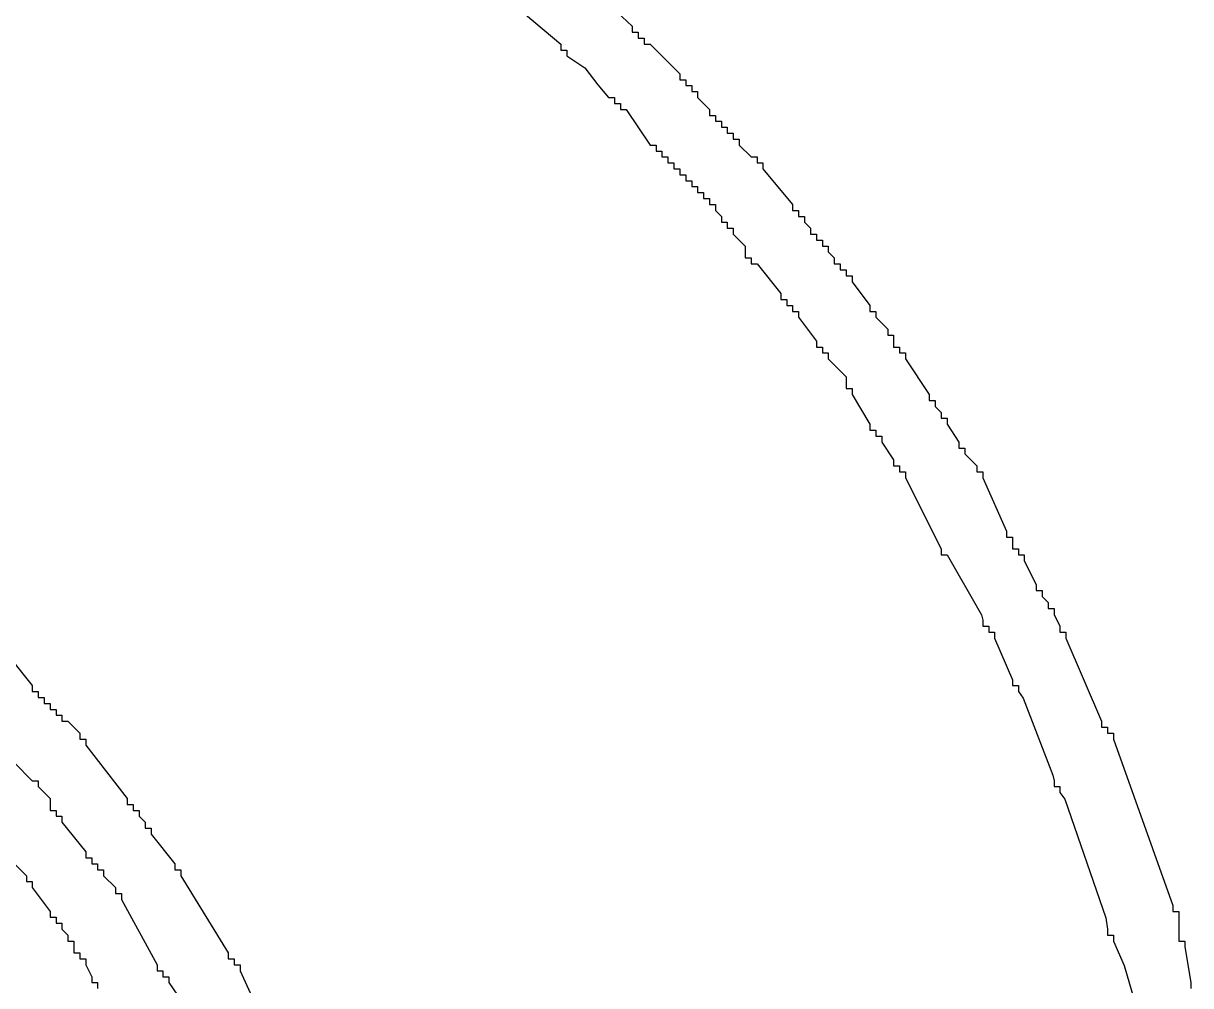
# Model space of a CAD drawing. Header units: millimetres. Extents: x -78 to 6757, y -2226 to 2184.
# Drawn here: x 1931.27 to 1943.97, y 1519.61 to 1530.08 of the extents above; entities that cross this region are included whole.
import ezdxf

# ---------------------------------------------------------------- set-up
doc = ezdxf.new("R2010")
doc.units = ezdxf.units.MM
doc.layers.add('LAYER_0', color=7, linetype='Continuous')
doc.styles.get("Standard").update_dxf_attribs({"font": 'TIMES.TTF'})
doc.linetypes.add('ZIPPED_TUBE', pattern='A,0.0001,-0.25,["~",Standard,S=1,R=0,X=-0.3,Y=-0.6],-0.25', length=0.5001)

# ---------------------------------------------------------------- blocks, each defined once
blk = doc.blocks.new('A$C31814A24')
at = {"color": 7, "linetype": 'Continuous'}
for points in [[(28.6602, 30.7832), (29.3986, 30.0909)], [(28.5679, 30.1832), (28.8448, 29.9525)], [(29.3986, 30.0909), (29.3986, 30.0448)], [(29.3986, 30.0448), (29.4448, 30.0448)], [(29.4448, 30.0448), (29.4448, 29.9986)], [(28.8448, 29.9525), (28.8448, 29.9063)], [(29.4448, 29.9986), (29.4909, 29.9986)], [(29.4909, 29.9986), (29.4909, 29.9525)], [(29.4909, 29.9525), (29.5371, 29.9525)], [(29.5371, 29.9525), (29.7678, 29.7217)], [(28.8448, 29.9063), (28.891, 29.9063)], [(28.891, 29.9063), (28.891, 29.8602)], [(28.891, 29.8602), (29.0294, 29.7678), (29.1324, 29.6365), (29.214, 29.5371)], [(29.7678, 29.7217), (29.7678, 29.6755)], [(29.7678, 29.6755), (29.814, 29.6755)], [(29.814, 29.6755), (29.814, 29.6294)], [(29.814, 29.6294), (29.8602, 29.6294)], [(29.8602, 29.6294), (29.8602, 29.5832)], [(29.8602, 29.5832), (29.9063, 29.5832)], [(29.9063, 29.5832), (29.9063, 29.5371)], [(29.214, 29.5371), (29.2602, 29.5371)], [(29.2602, 29.5371), (29.2602, 29.4909)], [(29.2602, 29.4909), (29.3063, 29.4909)], [(29.3063, 29.4909), (29.3063, 29.4448)], [(29.9063, 29.5371), (29.9986, 29.4448)], [(29.3063, 29.4448), (29.3525, 29.4448)], [(29.3525, 29.4448), (29.5371, 29.1679)], [(29.9986, 29.4448), (29.9986, 29.3986)], [(29.9986, 29.3986), (30.0448, 29.3986)], [(30.0448, 29.3986), (30.0448, 29.3525)], [(30.0448, 29.3525), (30.0909, 29.3525)], [(30.0909, 29.3525), (30.0909, 29.3063)], [(30.0909, 29.3063), (30.1371, 29.3063)], [(30.1371, 29.3063), (30.1371, 29.2602)], [(30.1371, 29.2602), (30.1832, 29.2602)], [(30.1832, 29.2602), (30.1832, 29.214)], [(30.1832, 29.214), (30.2294, 29.214)], [(30.2294, 29.214), (30.2294, 29.1679)], [(29.5371, 29.1679), (29.5832, 29.1679)], [(29.5832, 29.1679), (29.5832, 29.1217)], [(29.5832, 29.1217), (29.6294, 29.1217)], [(29.6294, 29.1217), (29.6294, 29.0756)], [(30.2294, 29.1679), (30.3217, 29.0756)], [(29.6294, 29.0756), (29.6755, 29.0756)], [(29.6755, 29.0756), (29.6755, 29.0294)], [(29.6755, 29.0294), (29.7217, 29.0294)], [(29.7217, 29.0294), (29.7217, 28.9833)], [(30.3217, 29.0756), (30.3678, 29.0756)], [(30.3678, 29.0756), (30.3678, 29.0294)], [(30.3678, 29.0294), (30.414, 29.0294)], [(30.414, 29.0294), (30.414, 28.9833)], [(29.7217, 28.9833), (29.7678, 28.9833)], [(29.7678, 28.9833), (29.7678, 28.9371)], [(29.7678, 28.9371), (29.814, 28.9371)], [(29.814, 28.9371), (29.814, 28.891)], [(30.414, 28.9833), (30.6447, 28.7064)], [(29.814, 28.891), (29.8602, 28.891)], [(29.8602, 28.891), (29.8602, 28.8448)], [(29.8602, 28.8448), (29.9063, 28.8448)], [(29.9063, 28.8448), (29.9063, 28.7987)], [(29.9063, 28.7987), (29.9525, 28.7987)], [(29.9525, 28.7987), (29.9525, 28.7525)], [(29.9525, 28.7525), (29.9986, 28.7525)], [(29.9986, 28.7525), (29.9986, 28.7064)], [(29.9986, 28.7064), (30.0448, 28.7064)], [(30.0448, 28.7064), (30.0448, 28.6602)], [(30.0448, 28.6602), (30.0909, 28.6141)], [(30.6447, 28.7064), (30.6447, 28.6602)], [(30.6447, 28.6602), (30.6909, 28.6602)], [(30.6909, 28.6602), (30.6909, 28.6141)], [(30.0909, 28.6141), (30.0909, 28.5679)], [(30.0909, 28.5679), (30.1371, 28.5679)], [(30.1371, 28.5679), (30.1371, 28.5218)], [(30.6909, 28.6141), (30.737, 28.6141)], [(30.737, 28.6141), (30.737, 28.5679)], [(30.737, 28.5679), (30.7832, 28.5218)], [(30.1371, 28.5218), (30.1832, 28.5218)], [(30.1832, 28.5218), (30.1832, 28.4756)], [(30.7832, 28.5218), (30.7832, 28.4756)], [(30.1832, 28.4756), (30.2755, 28.3833), (30.2755, 28.3371)], [(30.7832, 28.4756), (30.8293, 28.4756)], [(30.8293, 28.4756), (30.8293, 28.4294)], [(30.8293, 28.4294), (30.8755, 28.4294)], [(30.8755, 28.4294), (30.8755, 28.3833)], [(30.2755, 28.3371), (30.2755, 28.291)], [(30.8755, 28.3833), (30.9216, 28.3833)], [(30.9216, 28.3833), (30.9216, 28.3371)], [(30.9216, 28.3371), (30.9678, 28.291)], [(30.2755, 28.291), (30.3217, 28.291)], [(30.3217, 28.291), (30.3217, 28.2448)], [(30.3217, 28.2448), (30.3678, 28.2448)], [(30.3678, 28.2448), (30.5524, 28.0141)], [(30.9678, 28.291), (30.9678, 28.2448)], [(30.9678, 28.2448), (31.0139, 28.2448)], [(31.0139, 28.2448), (31.0139, 28.1987)], [(31.0139, 28.1987), (31.0601, 28.1987)], [(31.0601, 28.1987), (31.0601, 28.1525)], [(31.0601, 28.1525), (31.1062, 28.1525)], [(31.1062, 28.1525), (31.1062, 28.1064)], [(31.1062, 28.1064), (31.2447, 27.9218)], [(30.5524, 28.0141), (30.5524, 27.9679)], [(30.5524, 27.9679), (30.5986, 27.9679)], [(30.5986, 27.9679), (30.5986, 27.9218)], [(30.5986, 27.9218), (30.6447, 27.9218)], [(30.6447, 27.9218), (30.6447, 27.8756)], [(30.6447, 27.8756), (30.6909, 27.8756)], [(30.6909, 27.8756), (30.6909, 27.8295)], [(31.2447, 27.9218), (31.2447, 27.8756)], [(31.2447, 27.8756), (31.2909, 27.8756)], [(31.2909, 27.8756), (31.2909, 27.8295)], [(30.6909, 27.8295), (30.8293, 27.6449)], [(31.2909, 27.8295), (31.3832, 27.7372)], [(31.3832, 27.7372), (31.3832, 27.691)], [(31.3832, 27.691), (31.4293, 27.691)], [(31.4293, 27.691), (31.4293, 27.6449)], [(30.8293, 27.6449), (30.8293, 27.5987)], [(30.8293, 27.5987), (30.8755, 27.5987)], [(30.8755, 27.5987), (30.8755, 27.5526)], [(31.4293, 27.6449), (31.4293, 27.5987)], [(31.4293, 27.5987), (31.4755, 27.5987)], [(31.4755, 27.5987), (31.4755, 27.5526)], [(30.8755, 27.5526), (30.9216, 27.5526)], [(30.9216, 27.5526), (30.9216, 27.5064)], [(30.9216, 27.5064), (31.0601, 27.368), (31.0601, 27.3218)], [(31.4755, 27.5526), (31.5216, 27.5526)], [(31.5216, 27.5526), (31.5216, 27.5064)], [(31.5216, 27.5064), (31.7062, 27.2295)], [(31.0601, 27.3218), (31.0601, 27.2757)], [(31.0601, 27.2757), (31.1062, 27.2757)], [(31.1062, 27.2757), (31.1062, 27.2295)], [(31.1062, 27.2295), (31.2447, 26.9987)], [(31.7062, 27.2295), (31.7062, 27.1834)], [(31.7062, 27.1834), (31.7524, 27.1834)], [(31.7524, 27.1834), (31.7524, 27.1372)], [(31.7524, 27.1372), (31.7985, 27.0911)], [(31.7985, 27.0911), (31.7985, 27.0449)], [(31.7985, 27.0449), (31.8447, 27.0449)], [(31.8447, 27.0449), (31.8447, 26.9987)], [(31.2447, 26.9987), (31.2447, 26.9526)], [(31.2447, 26.9526), (31.2909, 26.9526)], [(31.2909, 26.9526), (31.2909, 26.9064)], [(31.8447, 26.9987), (31.937, 26.8603)], [(31.2909, 26.9064), (31.337, 26.9064)], [(31.337, 26.9064), (31.337, 26.8603)], [(31.337, 26.8603), (31.4293, 26.7218)], [(31.937, 26.8603), (31.937, 26.8141)], [(31.937, 26.8141), (31.9831, 26.8141)], [(31.9831, 26.8141), (31.9831, 26.768)], [(31.9831, 26.768), (32.0754, 26.6757)], [(31.4293, 26.7218), (31.4293, 26.6757)], [(31.4293, 26.6757), (31.4755, 26.6757)], [(31.4755, 26.6757), (31.4755, 26.6295)], [(32.0754, 26.6757), (32.0754, 26.6295)], [(31.4755, 26.6295), (31.5216, 26.6295)], [(31.5216, 26.6295), (31.5216, 26.5834)], [(31.5216, 26.5834), (31.7985, 26.0296)], [(32.0754, 26.6295), (32.1216, 26.6295)], [(32.1216, 26.6295), (32.1216, 26.5834)], [(32.1216, 26.5834), (32.3062, 26.168)], [(32.3062, 26.168), (32.3062, 26.1219)], [(32.3062, 26.1219), (32.3523, 26.1219)], [(32.3523, 26.1219), (32.3523, 26.0757)], [(31.7985, 26.0296), (31.7985, 25.9834), (31.8447, 25.9834)], [(32.3523, 26.0757), (32.3523, 26.0296)], [(32.3523, 26.0296), (32.3985, 26.0296)], [(32.3985, 26.0296), (32.3985, 25.9834)], [(31.8447, 25.9834), (32.1124, 25.5173), (32.1216, 25.4757)], [(32.3985, 25.9834), (32.4446, 25.9834)], [(32.4446, 25.9834), (32.4446, 25.9373)], [(32.4446, 25.9373), (32.537, 25.7527)], [(32.537, 25.7527), (32.537, 25.7065)], [(32.537, 25.7065), (32.5831, 25.7065)], [(32.5831, 25.7065), (32.5831, 25.6603)], [(32.5831, 25.6603), (32.6293, 25.6142)], [(32.6293, 25.6142), (32.6293, 25.568)], [(32.6293, 25.568), (32.6754, 25.568)], [(32.6754, 25.568), (32.6754, 25.5219)], [(32.6754, 25.5219), (32.7216, 25.4296)], [(32.1216, 25.4757), (32.1216, 25.4296)], [(32.1216, 25.4296), (32.1677, 25.4296)], [(32.1677, 25.4296), (32.1677, 25.3834)], [(32.7216, 25.4296), (32.7216, 25.3834)], [(32.1677, 25.3834), (32.2139, 25.3834)], [(32.2139, 25.3834), (32.2139, 25.3373)], [(32.2139, 25.3373), (32.3523, 25.0142)], [(32.7216, 25.3834), (32.7677, 25.3834)], [(32.7677, 25.3834), (32.7677, 25.3373)], [(32.7677, 25.3373), (33.0446, 24.6912)], [(24.5527, 25.1988), (24.7373, 24.9681)], [(24.7373, 24.9681), (24.7373, 24.9219)], [(32.3523, 25.0142), (32.3523, 24.9681)], [(32.3523, 24.9681), (32.3985, 24.9681)], [(32.3985, 24.9681), (32.3985, 24.9219)], [(24.7373, 24.9219), (24.7835, 24.9219)], [(24.7835, 24.9219), (24.7835, 24.8758)], [(24.7835, 24.8758), (24.8296, 24.8758)], [(24.8296, 24.8758), (24.8296, 24.8296)], [(32.3985, 24.9219), (32.4354, 24.8712), (32.6662, 24.2712), (32.6754, 24.2296)], [(24.8296, 24.8296), (24.8758, 24.8296)], [(24.8758, 24.8296), (24.8758, 24.7835)], [(24.8758, 24.7835), (24.9219, 24.7835)], [(24.9219, 24.7835), (24.9219, 24.7373)], [(24.9219, 24.7373), (24.9681, 24.7373)], [(24.9681, 24.7373), (24.9681, 24.6912)], [(24.9681, 24.6912), (25.0142, 24.6912)], [(25.0142, 24.6912), (25.1065, 24.5989)], [(33.0446, 24.6912), (33.0446, 24.645)], [(25.1065, 24.5989), (25.1065, 24.5527)], [(33.0446, 24.645), (33.0908, 24.645)], [(33.0908, 24.645), (33.0908, 24.5989)], [(33.0908, 24.5989), (33.1369, 24.5989)], [(33.1369, 24.5989), (33.1369, 24.5527)], [(25.1065, 24.5527), (25.1527, 24.5527)], [(25.1527, 24.5527), (25.1527, 24.5066)], [(25.1527, 24.5066), (25.4757, 24.0912)], [(33.1369, 24.5527), (33.5984, 23.2605)], [(24.5989, 24.3681), (24.7373, 24.2296)], [(24.7373, 24.2296), (24.7835, 24.2296), (24.7835, 24.1835)], [(32.6754, 24.2296), (32.6754, 24.1835)], [(24.7835, 24.1835), (24.8758, 24.0912), (24.8758, 24.045)], [(32.6754, 24.1835), (32.7216, 24.1835)], [(32.7216, 24.1835), (32.7216, 24.1373)], [(32.7216, 24.1373), (32.7585, 24.0866), (33.0769, 23.1635), (33.0908, 23.0759)], [(24.8758, 24.045), (24.8758, 23.9989)], [(25.4757, 24.0912), (25.4757, 24.045)], [(25.4757, 24.045), (25.5219, 24.045)], [(25.5219, 24.045), (25.5219, 23.9989)], [(24.8758, 23.9989), (24.9219, 23.9989)], [(24.9219, 23.9989), (24.9219, 23.9527)], [(24.9219, 23.9527), (24.9681, 23.9527)], [(24.9681, 23.9527), (24.9681, 23.9066)], [(25.5219, 23.9989), (25.568, 23.9989)], [(25.568, 23.9989), (25.568, 23.9527)], [(25.568, 23.9527), (25.6142, 23.9066)], [(24.9681, 23.9066), (25.1527, 23.6758)], [(25.6142, 23.9066), (25.6142, 23.8604)], [(25.6142, 23.8604), (25.6603, 23.8604)], [(25.6603, 23.8604), (25.6603, 23.8143)], [(25.6603, 23.8143), (25.845, 23.5835)], [(25.1527, 23.6758), (25.1527, 23.6297)], [(24.5989, 23.5835), (24.6912, 23.4912)], [(25.1527, 23.6297), (25.1988, 23.6297)], [(25.1988, 23.6297), (25.1988, 23.5835)], [(25.1988, 23.5835), (25.245, 23.5835)], [(25.245, 23.5835), (25.245, 23.5374)], [(25.845, 23.5835), (25.845, 23.5374)], [(24.6912, 23.4912), (24.6912, 23.4451)], [(25.245, 23.5374), (25.2911, 23.5374)], [(25.2911, 23.5374), (25.2911, 23.4912)], [(25.2911, 23.4912), (25.3834, 23.3989)], [(25.845, 23.5374), (25.8911, 23.5374)], [(25.8911, 23.5374), (25.8911, 23.4912)], [(25.8911, 23.4912), (26.2603, 22.8912)], [(24.6912, 23.4451), (24.7373, 23.4451)], [(24.7373, 23.4451), (24.7373, 23.3989)], [(24.7373, 23.3989), (24.8758, 23.2143)], [(25.3834, 23.3989), (25.3834, 23.3528)], [(25.3834, 23.3528), (25.4296, 23.3528)], [(25.4296, 23.3528), (25.4296, 23.3066)], [(25.4296, 23.3066), (25.7065, 22.7989)], [(33.5984, 23.2605), (33.5984, 23.2143)], [(24.8758, 23.2143), (24.8758, 23.1682)], [(24.8758, 23.1682), (24.9219, 23.1682)], [(24.9219, 23.1682), (24.9219, 23.122)], [(33.5984, 23.2143), (33.6446, 23.2143)], [(33.6446, 23.2143), (33.6446, 23.1682)], [(33.6446, 23.1682), (33.6446, 23.0297)], [(24.9219, 23.122), (24.9681, 23.122)], [(24.9681, 23.122), (24.9681, 23.0759)], [(24.9681, 23.0759), (25.0142, 23.0297)], [(33.0908, 23.0759), (33.0908, 23.0297)], [(25.0142, 23.0297), (25.0142, 22.9835)], [(25.0142, 22.9835), (25.0604, 22.9835)], [(25.0604, 22.9835), (25.0604, 22.9374)], [(33.0908, 23.0297), (33.1369, 23.0297)], [(33.1369, 23.0297), (33.1369, 22.9835)], [(33.1369, 22.9835), (33.22, 22.7943), (33.46, 21.9682), (33.46, 21.8298)], [(33.6446, 23.0297), (33.6446, 22.9835)], [(33.6446, 22.9835), (33.6907, 22.9835)], [(33.6907, 22.9835), (33.6907, 22.9374)], [(25.0604, 22.9374), (25.0604, 22.8912)], [(25.0604, 22.8912), (25.1065, 22.8912)], [(25.1065, 22.8912), (25.1065, 22.8451)], [(26.2603, 22.8912), (26.2603, 22.8451)], [(33.6907, 22.9374), (33.7369, 22.6605)], [(25.1065, 22.8451), (25.1527, 22.8451)], [(25.1527, 22.8451), (25.1527, 22.7989)], [(25.1527, 22.7989), (25.1988, 22.7066)], [(25.7065, 22.7989), (25.7065, 22.7528)], [(26.2603, 22.8451), (26.3065, 22.8451)], [(26.3065, 22.8451), (26.3065, 22.7989)], [(26.3065, 22.7989), (26.3526, 22.7989)], [(26.3526, 22.7989), (26.3526, 22.7528)], [(25.1988, 22.7066), (25.1988, 22.6605)], [(25.7065, 22.7528), (25.7527, 22.7528)], [(25.7527, 22.7528), (25.7527, 22.7066)], [(25.7527, 22.7066), (25.7988, 22.7066)], [(25.7988, 22.7066), (25.7988, 22.6605)], [(26.3526, 22.7528), (26.5834, 22.2451)], [(25.1988, 22.6605), (25.245, 22.6605)], [(25.245, 22.6605), (25.245, 22.6143)], [(25.7988, 22.6605), (25.928, 22.4713), (25.9373, 22.4297)], [(33.7369, 22.6605), (33.7369, 22.6143)]]:
    blk.add_lwpolyline(points, dxfattribs=at)
blk = doc.blocks.new('418000670')
at = {"layer": 'LAYER_0', "color": 7, "linetype": 'Continuous', "xscale": 1.400000000000006, "yscale": 1.399999999999999, "zscale": 1.4}
blk.add_blockref('A$C31814A24', (121.627, 24.318), dxfattribs=at)

msp = doc.modelspace()

# ---------------------------------------------------------------- block references
at = {"linetype": 'ZIPPED_TUBE'}
msp.add_blockref('418000670', (1775.112, 1463.6), dxfattribs=at)

doc.saveas('drawing.dxf')
